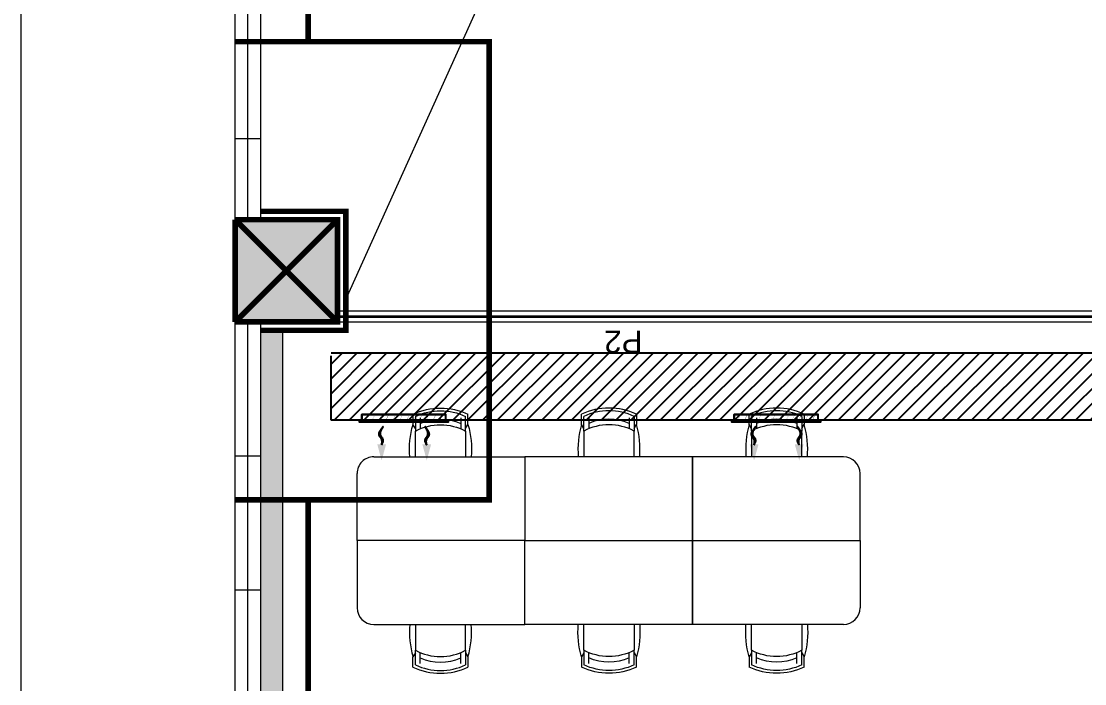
# Model space of a CAD drawing. Header units: millimetres. Extents: x -81374 to 485233, y -39075 to 157313.
# Drawn here: x 16899 to 26411, y -31995 to -26067 of the extents above; entities that cross this region are included whole.
import ezdxf
from ezdxf.enums import TextEntityAlignment as Align

# ---------------------------------------------------------------- set-up
doc = ezdxf.new("R2010")
doc.units = ezdxf.units.MM
doc.linetypes.add('CENTER', pattern=[2, 1.25, -0.25, 0.25, -0.25])
doc.linetypes.add('HIDDEN', pattern=[0.375, 0.25, -0.125])
for name, color, linetype in [('CEN', 252, 'CENTER'), ('Hatch 01_UC', 7, 'Continuous'), ('M-HVAC ELLIPTICAL DUCT', 6, 'Continuous'), ('M-HVAC-GRIL', 6, 'Continuous'), ('M-HVAC-INSULATION', 8, 'Continuous'), ('M-HVAC-SUPP', 4, 'Continuous')]:
    doc.layers.add(name, color=color, linetype=linetype)
for name, color, linetype, lineweight in [('G-IMPT', 8, 'Continuous', 5), ('ID-MODULAR', 44, 'Continuous', 9), ('M HVAC GRILLE', 6, 'Continuous', 13)]:
    doc.layers.add(name, color=color, linetype=linetype, lineweight=lineweight)
doc.styles.get("Standard").update_dxf_attribs({"font": 'arial.ttf'})

# ---------------------------------------------------------------- blocks, each defined once
blk = doc.blocks.new('ng')
at = {"layer": 'CEN', "color": 9, "linetype": 'HIDDEN', "lineweight": 0, "ltscale": 1500, "true_color": 0xc7c8ca}
for p, q in [((66946.2, 69794.2), (66946.2, 75743.2)), ((66946.2, 59830.8), (66946.2, 65694.2))]:
    blk.add_line(p, q, dxfattribs=at)
at = {"layer": 'CEN', "color": 9, "linetype": 'Continuous', "lineweight": 0, "true_color": 0xc7c8ca}
for p, q in [((66684.6, 67287.3), (66684.6, 68202.3)), ((67599.6, 68202.3), (66684.6, 67287.3)), ((66684.6, 68202.3), (67599.6, 67287.3)), ((66684.6, 68202.3), (67599.6, 67287.3)), ((67599.6, 68202.3), (66684.6, 67287.3)), ((66684.6, 67287.3), (66684.6, 68202.3)), ((66684.6, 68202.3), (67599.6, 68202.3)), ((66684.6, 68202.3), (67599.6, 68202.3)), ((67599.6, 68202.3), (67599.6, 67287.3)), ((67599.6, 67287.3), (66684.6, 67287.3)), ((67599.6, 67287.3), (66684.6, 67287.3))]:
    blk.add_line(p, q, dxfattribs=at)
at = {"layer": 'CEN', "color": 9, "linetype": 'HIDDEN', "lineweight": 0, "ltscale": 1500, "true_color": 0xc7c8ca}
blk.add_lwpolyline([(67597.1, 69794.2), (65327.2, 69794.2), (65327.2, 65694.2), (67597.2, 65694.2)], dxfattribs=at)
at = {"layer": 'CEN', "color": 9, "linetype": 'Continuous', "lineweight": 0, "true_color": 0xc7c8ca}
for points in [[(67370.8, 68277.3), (66609.6, 68277.3), (66609.6, 67212.3), (67370.8, 67212.3)], [(67370.8, 68202.3), (66684.6, 68202.3), (66684.6, 67287.3), (67370.8, 67287.3)]]:
    blk.add_lwpolyline(points, dxfattribs=at)
blk = doc.blocks.new('floor plan 1')
at = {"layer": 'G-IMPT', "ltscale": 500}
h = blk.add_hatch(color=8, dxfattribs=at)
h.dxf.hatch_style = 1
h.paths.add_polyline_path([(38444.2, -10317.3), (39359.2, -10317.3), (39359.2, -11232.3), (38444.2, -11232.3)])
at = {"layer": 'G-IMPT', "color": 8, "linetype": 'Continuous'}
blk.add_line((41272.1, 0), (41272.1, -82350.1), dxfattribs=at)
at = {"layer": 'G-IMPT', "color": 55, "linetype": 'Continuous', "true_color": 0xb49f4b}
for p, q in [((39130.5, -1192.8), (39130.5, -10317.3)), ((39359.2, -1192.8), (39359.2, -10317.3)), ((39130.5, -11232.3), (39130.5, -20280.7)), ((39359.2, -11232.3), (39359.2, -20280.7))]:
    blk.add_line(p, q, dxfattribs=at)
at = {"layer": 'G-IMPT', "linetype": 'Continuous'}
for p, q in [((39244.8, -1192.8), (39244.8, -10317.3)), ((39130.5, -7917.3), (39359.2, -7917.3)), ((39130.5, -9117.3), (39359.2, -9117.3)), ((39244.8, -11232.3), (39244.8, -20280.7)), ((39130.5, -11956.9), (39359.2, -11956.9))]:
    blk.add_line(p, q, dxfattribs=at)
at = {"layer": 'G-IMPT', "color": 8, "ltscale": 500}
for p, q in [((34269.3, -7228.3), (34269.3, -7321.5)), ((34761.3, -7321.5), (34761.3, -7228.3)), ((35769.3, -7228.3), (35769.3, -7321.5)), ((36261.3, -7321.5), (36261.3, -7228.3)), ((37276.3, -7321.5), (37276.3, -7228.3)), ((37768.3, -7228.3), (37768.3, -7321.5)), ((34290.4, -7355.7), (34269.3, -7321.5)), ((34290.4, -7248.6), (34290.4, -7379.3)), ((34740.1, -7379.3), (34740.1, -7248.6)), ((34740.1, -7355.7), (34761.3, -7321.5)), ((35790.4, -7355.7), (35769.3, -7321.5)), ((35790.4, -7248.6), (35790.4, -7379.3)), ((36240.1, -7379.3), (36240.1, -7248.6)), ((36240.1, -7355.7), (36261.3, -7321.5)), ((37297.4, -7355.7), (37276.3, -7321.5)), ((37297.4, -7379.3), (37297.4, -7248.6)), ((37747.1, -7248.6), (37747.1, -7379.3)), ((37747.1, -7355.7), (37768.3, -7321.5)), ((34290.4, -7357.4), (34290.4, -7355.7)), ((34290.4, -7610.4), (34290.4, -7379.3)), ((34740.1, -7357.4), (34740.1, -7355.7)), ((34740.1, -7379.3), (34740.1, -7610.4)), ((35790.4, -7357.4), (35790.4, -7355.7)), ((35790.4, -7610.4), (35790.4, -7379.3)), ((36240.1, -7357.4), (36240.1, -7355.7)), ((36240.1, -7379.3), (36240.1, -7610.4)), ((37297.4, -7357.4), (37297.4, -7355.7)), ((37297.4, -7379.3), (37297.4, -7610.4)), ((37747.1, -7357.4), (37747.1, -7355.7)), ((37747.1, -7610.4), (37747.1, -7379.3)), ((33918.8, -7610.4), (35268.8, -7610.4)), ((35268.8, -8360.4), (35268.8, -7610.4)), ((35268.8, -7610.4), (36768.8, -7610.4)), ((35268.8, -7610.4), (35268.8, -8360.4)), ((36768.8, -7610.4), (36768.8, -8360.4)), ((38118.8, -7610.4), (36768.8, -7610.4)), ((36768.8, -7610.4), (36768.8, -8360.4)), ((33768.8, -8360.4), (33768.8, -7760.4)), ((38268.8, -8360.4), (38268.8, -7760.4)), ((35268.8, -8360.4), (33768.8, -8360.4)), ((33768.8, -8360.4), (33768.8, -8960.4)), ((35268.8, -8360.4), (33768.8, -8360.4)), ((36768.8, -8360.4), (35268.8, -8360.4)), ((35268.8, -8360.4), (35268.8, -9110.4)), ((36768.8, -8360.4), (35268.8, -8360.4)), ((35268.8, -9110.4), (35268.8, -8360.4)), ((36768.8, -9110.4), (36768.8, -8360.4)), ((36768.8, -8360.4), (38268.8, -8360.4)), ((36768.8, -9110.4), (36768.8, -8360.4)), ((36768.8, -8360.4), (38268.8, -8360.4)), ((38268.8, -8360.4), (38268.8, -8960.4)), ((33918.8, -9110.4), (35268.8, -9110.4)), ((34290.4, -9110.4), (34290.4, -9341.5)), ((34740.1, -9341.5), (34740.1, -9110.4)), ((35268.8, -9110.4), (36768.8, -9110.4)), ((35790.4, -9110.4), (35790.4, -9341.5)), ((36240.1, -9341.5), (36240.1, -9110.4)), ((38118.8, -9110.4), (36768.8, -9110.4)), ((37297.4, -9341.5), (37297.4, -9110.4)), ((37747.1, -9110.4), (37747.1, -9341.5)), ((34290.4, -9365.2), (34269.3, -9399.4)), ((34269.3, -9492.6), (34269.3, -9399.4)), ((34290.4, -9472.3), (34290.4, -9341.5)), ((34290.4, -9363.5), (34290.4, -9365.2)), ((34740.1, -9341.5), (34740.1, -9472.3)), ((34740.1, -9363.5), (34740.1, -9365.2)), ((34740.1, -9365.2), (34761.3, -9399.4)), ((34761.3, -9399.4), (34761.3, -9492.6)), ((35790.4, -9365.2), (35769.3, -9399.4)), ((35769.3, -9492.6), (35769.3, -9399.4)), ((35790.4, -9472.3), (35790.4, -9341.5)), ((35790.4, -9363.5), (35790.4, -9365.2)), ((36240.1, -9341.5), (36240.1, -9472.3)), ((36240.1, -9363.5), (36240.1, -9365.2)), ((36240.1, -9365.2), (36261.3, -9399.4)), ((36261.3, -9399.4), (36261.3, -9492.6)), ((37297.4, -9365.2), (37276.3, -9399.4)), ((37276.3, -9399.4), (37276.3, -9492.6)), ((37297.4, -9341.5), (37297.4, -9472.3)), ((37297.4, -9363.5), (37297.4, -9365.2)), ((37747.1, -9472.3), (37747.1, -9341.5)), ((37747.1, -9363.5), (37747.1, -9365.2)), ((37747.1, -9365.2), (37768.3, -9399.4)), ((37768.3, -9492.6), (37768.3, -9399.4)), ((38444.2, -10317.5, 0), (29586.5, -10317.3, 0)), ((38444.2, -10361.5, 0), (29586.5, -10361.3, 0)), ((38444.2, -10317.5, 0), (38444.2, -10417.5, 0)), ((38444.2, -10373.5, 0), (29586.5, -10373.3, 0)), ((38444.2, -10417.5, 0), (29586.5, -10417.3, 0)), ((38369.2, -10517.3), (29585.3, -30016.5))]:
    blk.add_line(p, q, dxfattribs=at)
at = {"layer": 'G-IMPT', "color": 8, "ltscale": 500, "extrusion": (0, 0, -1)}
for p, q in [((34334.2, -7262.5), (34334.2, -7358.9)), ((34696.3, -7262.5), (34696.3, -7358.9)), ((35834.2, -7262.5), (35834.2, -7358.9)), ((36196.3, -7262.5), (36196.3, -7358.9)), ((37341.2, -7262.5), (37341.2, -7358.9)), ((37703.3, -7262.5), (37703.3, -7358.9)), ((34334.2, -9458.4), (34334.2, -9361.9)), ((34696.3, -9458.4), (34696.3, -9361.9)), ((35834.2, -9458.4), (35834.2, -9361.9)), ((36196.3, -9458.4), (36196.3, -9361.9)), ((37341.2, -9458.4), (37341.2, -9361.9)), ((37703.3, -9458.4), (37703.3, -9361.9))]:
    blk.add_line(p, q, dxfattribs=at)
at = {"layer": 'G-IMPT', "color": 8, "ltscale": 500}
for centre, radius, start, end in [((30901.2, -15868.2), 12777.8, 49.90697, 259.60318), ((33918.8, -7760.4), 150, 90, 180), ((38118.8, -7760.4), 150, 0, 90), ((33918.8, -8960.4), 150, 180, 270), ((38118.8, -8960.4), 150, 270, 0)]:
    blk.add_arc(centre, radius, start, end, dxfattribs=at)
at = {"layer": 'G-IMPT', "color": 8, "ltscale": 500, "extrusion": (0, 0, -1)}
for centre, major_axis, start_param, end_param in [((34515.3, -7754.5), (0, -580.8), 2.704257, 3.578932), ((34515.3, -7729.5), (0, 530.9), -0.437348, 0.437328), ((36015.3, -7754.5), (0, -580.8), 2.704257, 3.578932), ((36015.3, -7729.5), (0, 530.9), -0.437348, 0.437328), ((35076.4, -7548.8), (0, -838.5), 1.49727, 1.845387), ((34515.3, -7804.4), (0, -480.9), 2.65511, 3.628104), ((34515.3, -7729.5), (0, 455.9), -0.408385, 0.408365), ((33954.1, -7548.8), (0, -838.5), 4.437818, 4.785935), ((36576.4, -7548.8), (0, -838.5), 1.49727, 1.845387), ((36015.3, -7804.4), (0, -480.9), 2.65511, 3.628104), ((36015.3, -7729.5), (0, 455.9), -0.408385, 0.408365), ((35454.1, -7548.8), (0, -838.5), 4.437818, 4.785935), ((38083.4, -9172), (0, 838.5), 4.437818, 4.785935), ((36961.1, -9172), (0, 838.5), 1.49727, 1.845387), ((37522.3, -8916.4), (0, 480.9), 2.65511, 3.628104), ((37522.3, -8991.4), (0, -455.9), -0.408385, 0.408365), ((37522.3, -8966.4), (0, 580.8), 2.704257, 3.578932), ((37522.3, -8991.4), (0, -530.9), -0.437348, 0.437328)]:
    blk.add_ellipse(centre, major_axis=major_axis, ratio=1, start_param=start_param, end_param=end_param, dxfattribs=at)
at = {"layer": 'G-IMPT', "color": 8, "ltscale": 500}
for centre, major_axis, start_param, end_param in [((37522.3, -7754.5), (0, -580.8), 2.704257, 3.578932), ((37522.3, -7729.5), (0, 530.9), -0.437348, 0.437328), ((38083.4, -7548.8), (0, -838.5), 4.437818, 4.785935), ((37522.3, -7804.4), (0, -480.9), 2.65511, 3.628104), ((37522.3, -7729.5), (0, 455.9), -0.408385, 0.408365), ((36961.1, -7548.8), (0, -838.5), 1.49727, 1.845387), ((35076.4, -9172), (0, 838.5), 1.49727, 1.845387), ((33954.1, -9172), (0, 838.5), 4.437818, 4.785935), ((36576.4, -9172), (0, 838.5), 1.49727, 1.845387), ((35454.1, -9172), (0, 838.5), 4.437818, 4.785935), ((34515.3, -8916.4), (0, 480.9), 2.65511, 3.628104), ((34515.3, -8991.4), (0, -455.9), -0.408385, 0.408365), ((36015.3, -8916.4), (0, 480.9), 2.65511, 3.628104), ((36015.3, -8991.4), (0, -455.9), -0.408385, 0.408365), ((34515.3, -8966.4), (0, 580.8), 2.704257, 3.578932), ((34515.3, -8991.4), (0, -530.9), -0.437348, 0.437328), ((36015.3, -8966.4), (0, 580.8), 2.704257, 3.578932), ((36015.3, -8991.4), (0, -530.9), -0.437348, 0.437328)]:
    blk.add_ellipse(centre, major_axis=major_axis, ratio=1, start_param=start_param, end_param=end_param, dxfattribs=at)
at = {"layer": 'CEN', "linetype": 'Continuous'}
blk.add_blockref('ng', (-28240.4, -78519.6), dxfattribs=at)
at = {"layer": 'G-IMPT', "color": 8, "ltscale": 500}
for rotation, p in [(359.99915, (39680.6, -4989.6, 0)), (359.99915, (35886.7, -10139.3, 0)), (270.00085, (28873.3, -20643.5, 0)), (359.99915, (11975.3, -26935.4, 0)), (359.99915, (15267.6, -26935.4, 0)), (359.99915, (26686.3, -26987.7, 0)), (270.00085, (15861.1, -28615, 0)), (89.99915, (23697.8, -33300.6, 0)), (89.99915, (23597.9, -35337.7, 0)), (89.99915, (23597.9, -37388.3, 0)), (359.99915, (13750.4, -37781.5, 0)), (89.99915, (23697.8, -40746.8, 0)), (89.99915, (23597.8, -44302.5, 0)), (89.99915, (23597.8, -46399.1, 0)), (89.99915, (23697.8, -48339.8, 0)), (89.99915, (23697.8, -54280, 0)), (359.99915, (27418.1, -55702.4, 0)), (89.99915, (9671.9, -65856.5, 0)), (359.99915, (4684.1, -67403.4, 0)), (359.99915, (8737.2, -67403.4, 0))]:
    blk.add_attdef('PARTITIONTYPE', text='', height=200, rotation=rotation, dxfattribs=at).set_placement(p, align=Align.MIDDLE_CENTER)
blk = doc.blocks.new('RAAAA')
at = {"linetype": 'Continuous', "ltscale": 1000}
for points in [[(363, 0, 0), (363, 0, 0), (364, 0, 0), (364, 0, 0), (365, 0, 0), (366, 0, 0), (367, -1, 0), (368, -1, 0), (369, -1, 0), (371, -1, 0), (373, -2, 0), (374, -2, 0), (377, -2, 0), (379, -3, 0), (381, -3, 0), (384, -4, 0), (387, -4, 0), (390, -5, 0), (393, -5, 0), (397, -6, 0), (400, -6, 0), (404, -7, 0), (408, -8, 0), (412, -8, 0), (416, -9, 0), (421, -10, 0), (421, -10, 0), (425, -11, 0), (430, -11, 0), (435, -11, 0), (439, -11, 0), (444, -11, 0), (449, -11, 0), (454, -10, 0), (459, -10, 0), (464, -9, 0), (468, -7, 0), (473, -6, 0), (478, -4, 0), (483, -2, 0), (488, 0, 0), (494, 2, 0), (499, 4, 0), (504, 7, 0), (509, 10, 0), (514, 13, 0), (519, 16, 0), (525, 20, 0), (530, 24, 0), (535, 28, 0), (541, 32, 0), (546, 36, 0), (546, 36, 0), (552, 40, 0), (557, 44, 0), (563, 48, 0), (568, 51, 0), (574, 54, 0), (580, 56, 0), (586, 58, 0), (592, 60, 0), (598, 61, 0), (604, 62, 0), (610, 62, 0), (616, 62, 0), (622, 62, 0), (628, 61, 0), (635, 60, 0), (641, 59, 0), (648, 57, 0), (654, 55, 0), (661, 52, 0), (668, 49, 0), (675, 46, 0), (681, 42, 0), (688, 38, 0), (695, 33, 0), (702, 28, 0), (702, 28, 0), (709, 23, 0), (716, 19, 0), (722, 14, 0), (728, 10, 0), (734, 5, 0), (740, 1, 0), (745, -2, 0), (750, -6, 0), (755, -9, 0), (759, -13, 0), (763, -15, 0), (767, -18, 0), (771, -21, 0), (774, -23, 0), (777, -25, 0), (779, -27, 0), (782, -29, 0), (784, -31, 0), (786, -32, 0), (787, -33, 0), (789, -34, 0), (790, -35, 0), (790, -35, 0), (791, -35, 0), (791, -36, 0)], [(363, 0, 0), (363, 0, 0), (364, 0, 0), (364, 0, 0), (365, -1, 0), (366, -1, 0), (367, -2, 0), (368, -2, 0), (369, -3, 0), (371, -4, 0), (373, -5, 0), (374, -5, 0), (377, -6, 0), (379, -8, 0), (381, -9, 0), (384, -10, 0), (387, -12, 0), (390, -13, 0), (393, -15, 0), (397, -16, 0), (400, -18, 0), (404, -20, 0), (408, -22, 0), (412, -24, 0), (416, -26, 0), (421, -28, 0), (421, -28, 0), (425, -30, 0), (430, -32, 0), (435, -34, 0), (439, -35, 0), (444, -36, 0), (449, -37, 0), (454, -37, 0), (459, -38, 0), (464, -38, 0), (468, -37, 0), (473, -37, 0), (478, -36, 0), (483, -35, 0), (488, -33, 0), (494, -32, 0), (499, -30, 0), (504, -28, 0), (509, -25, 0), (514, -22, 0), (519, -19, 0), (525, -16, 0), (530, -13, 0), (535, -9, 0), (541, -5, 0), (546, 0, 0), (546, 0, 0), (552, 4, 0), (557, 8, 0), (563, 12, 0), (568, 15, 0), (574, 18, 0), (580, 21, 0), (586, 23, 0), (592, 25, 0), (598, 27, 0), (604, 28, 0), (610, 29, 0), (616, 30, 0), (622, 30, 0), (628, 31, 0), (635, 30, 0), (641, 30, 0), (648, 29, 0), (654, 28, 0), (661, 26, 0), (668, 24, 0), (675, 22, 0), (681, 20, 0), (688, 17, 0), (695, 14, 0), (702, 10, 0), (702, 10, 0), (709, 7, 0), (716, 3, 0), (722, 0, 0), (728, -3, 0), (734, -6, 0), (740, -9, 0), (745, -12, 0), (750, -14, 0), (755, -17, 0), (759, -19, 0), (763, -21, 0), (767, -23, 0), (771, -25, 0), (774, -27, 0), (777, -28, 0), (779, -30, 0), (782, -31, 0), (784, -32, 0), (786, -33, 0), (787, -34, 0), (789, -34, 0), (790, -35, 0), (790, -35, 0), (791, -35, 0), (791, -36, 0)]]:
    blk.add_polyline3d(points, dxfattribs=at)
blk.add_solid([(373, 101), (0, 0), (373, -101)], dxfattribs=at)
blk = doc.blocks.new('zw$77DE')
at = {"layer": 'M-HVAC-GRIL', "linetype": 'ByBlock'}
blk.add_lwpolyline([(0, 750), (0, 771.4), (-17.1, 771.4), (-17.1, -21.4), (0, -21.4), (0, 0), (0, 750), (51.4, 750), (51.4, 0), (0, 0), (51.4, 0), (51.4, 750), (51.4, 750)], dxfattribs=at)
at = {"layer": 'M-HVAC-GRIL', "lineweight": 0, "const_width": 1.71}
for points in [[(3.9, 678.6), (3.9, 700.1), (46.7, 721.5), (46.7, 742.9)], [(3.9, 617.2), (3.9, 638.6), (46.7, 660.1), (46.7, 681.5)], [(3.9, 555.8), (3.9, 577.2), (46.7, 598.6), (46.7, 620.1)], [(3.9, 495.6), (3.9, 517.1), (46.7, 538.5), (46.7, 559.9)], [(3.9, 444), (3.9, 465.4), (46.7, 486.8), (46.7, 508.3)], [(3.9, 381.8), (3.9, 403.2), (46.7, 424.7), (46.7, 446.1)], [(3.9, 319.7), (3.9, 341.1), (46.7, 362.5), (46.7, 384)], [(3.9, 257.5), (3.9, 279), (46.7, 300.4), (46.7, 321.8)], [(3.9, 195.4), (3.9, 216.8), (46.7, 238.2), (46.7, 259.7)], [(3.9, 133.2), (3.9, 154.7), (46.7, 176.1), (46.7, 197.5)], [(3.9, 71.8), (3.9, 93.2), (46.7, 114.7), (46.7, 136.1)], [(3.9, 10.4), (3.9, 31.8), (46.7, 53.2), (46.7, 74.7)]]:
    blk.add_lwpolyline(points, dxfattribs=at)
at = {"layer": 'M-HVAC-SUPP'}
for p, xscale, yscale, zscale, rotation in [((-360.3, 580.5), 0.3839999997941416, 0.3839999997941416, 0.3839999997941416, 359.7971218112731), ((-360.3, 176.5), -0.3839999997941415, 0.3839999997941436, 0.3839999997941436, 180.2028781887378)]:
    blk.add_blockref('RAAAA', p, dxfattribs=dict(at, xscale=xscale, yscale=yscale, zscale=zscale, rotation=rotation))
blk = doc.blocks.new('jyfhg')
at = {"layer": 'M HVAC GRILLE', "color": 7}
blk.add_blockref('zw$77DE', (-100, -700), dxfattribs=at)

msp = doc.modelspace()

# ---------------------------------------------------------------- hatches: boundary and pattern name
at = {"layer": 'Hatch 01_UC', "linetype": 'Continuous', "lineweight": 0, "transparency": 33554597}
h = msp.add_hatch(dxfattribs=at)
h.set_pattern_fill('GOST_WOOD', color=8, scale=15, angle=270)
h.set_pattern_definition([(360, (56567.08, 11996.835), (-4e-14, -90), [150, -30]), (360, (56537.08, 11966.835), (-4e-14, -90), [90, -22.5, 45, -22.5]), (360, (56492.08, 11936.835), (-4e-14, -90), [150, -30])])
h.paths.add_polyline_path([(19038.7, -37882.6), (19238.7, -37882.6), (19238.7, -28833), (19038.7, -28833)])
at = {"layer": 'M-HVAC-INSULATION'}
h = msp.add_hatch(dxfattribs=at)
h.set_pattern_fill('ANSI31', color=26, scale=750, angle=360, style=0)
h.set_pattern_definition([(45, (496839.4, -83091.07), (-66.29126, 66.29126), [])])
h.paths.add_polyline_path([(19670.2, -29637.2), (30223.9, -29637.2), (30223.9, -29037.2), (19670.2, -29037.2)])

# ---------------------------------------------------------------- linework, layer by layer
at = {"layer": 'CEN', "color": 11, "linetype": 'HIDDEN', "lineweight": 0, "ltscale": 1500, "const_width": 50}
for points in [[(19465, -20386.6), (19465, -26249.9)], [(18814, -30349.9), (21084, -30349.9), (21084, -26249.9), (18814, -26249.9)], [(19465, -30349.9), (19465, -36298.9)]]:
    msp.add_lwpolyline(points, dxfattribs=at)
at = {"layer": 'CEN', "color": 11, "linetype": 'Continuous', "lineweight": 0, "const_width": 50}
for points in [[(19040.3, -28833), (19801.6, -28833), (19801.6, -27768), (19040.3, -27768)], [(18811.6, -28758), (18811.6, -27843)], [(18811.6, -27843), (19726.6, -27843)], [(18811.6, -27843), (19726.6, -27843)], [(18811.6, -28758), (19726.6, -27843)], [(19726.6, -28758), (18811.6, -27843)], [(19726.6, -28758), (18811.6, -27843)], [(18811.6, -28758), (19726.6, -27843)], [(19040.3, -28758), (19726.6, -28758), (19726.6, -27843), (19040.3, -27843)], [(19726.6, -27843), (19726.6, -28758)], [(19726.6, -27843), (19726.6, -28758)], [(19726.6, -28758), (18811.6, -28758)], [(19726.6, -28758), (18811.6, -28758)]]:
    msp.add_lwpolyline(points, dxfattribs=at)
at = {"layer": 'ID-MODULAR', "color": 45, "linetype": 'Continuous'}
msp.add_lwpolyline([(19038.7, -37882.6), (19238.7, -37882.6), (19238.7, -28833), (19038.7, -28833)], close=True, dxfattribs=at)
at = {"layer": 'M-HVAC ELLIPTICAL DUCT', "linetype": 'Continuous'}
for p, q in [((30223.9, -29037.2), (19670.2, -29037.2)), ((19670.2, -29637.2), (19670.2, -29062.2)), ((30223.9, -29637.2), (19670.2, -29637.2))]:
    msp.add_line(p, q, dxfattribs=at)

# ---------------------------------------------------------------- block references
at = {"linetype": 'Continuous'}
ref = msp.add_blockref('floor plan 1', (58170.8, -39075.4), dxfattribs=dict(at, rotation=180))
ref.add_attrib('PARTITIONTYPE', 'P2', dxfattribs={"layer": 'G-IMPT', "color": 8, "ltscale": 500, "height": 200, "rotation": 179.99915}).set_placement((22284.1, -28936.1, 0), align=Align.MIDDLE_CENTER)
at = {"layer": 'M HVAC GRILLE', "color": 0, "xscale": -1, "rotation": 269.9999999999955}
for p in [(20645.4, -29537.2), (23976.8, -29537.2)]:
    msp.add_blockref('jyfhg', p, dxfattribs=at)

doc.saveas('drawing.dxf')
